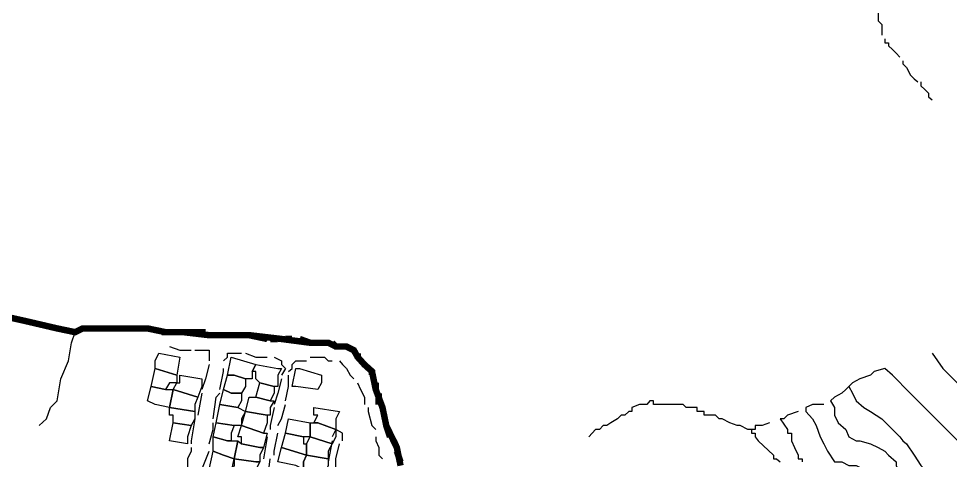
# Model space of a CAD drawing. Header units: millimetres. Extents: x -3588 to 75209, y -3737 to 38254.
# Drawn here: x 27203.7 to 27553, y 5175.6 to 5341 of the extents above; entities that cross this region are included whole.
import ezdxf

# ---------------------------------------------------------------- set-up
doc = ezdxf.new("R2010")
doc.units = ezdxf.units.MM
doc.layers.add('P', color=253, linetype='Continuous')

msp = doc.modelspace()

# ---------------------------------------------------------------- linework, layer by layer
at = {"layer": 'P'}
for points in [[(27525.872, 5343.006), (27525.872, 5341.598), (27525.872, 5340.19), (27527.281, 5338.781), (27527.281, 5337.645), (27527.281, 5334.828)], [(27528.417, 5333.42), (27528.417, 5331.996), (27529.825, 5331.996), (27529.825, 5330.875), (27531.234, 5329.467), (27532.642, 5328.059), (27534.066, 5326.634)], [(27535.186, 5325.226), (27535.186, 5324.106), (27536.595, 5322.682), (27538.019, 5319.865), (27539.427, 5318.457), (27540.836, 5317.32)], [(27541.956, 5317.32), (27541.956, 5315.912), (27543.38, 5314.504), (27544.789, 5313.095), (27544.789, 5311.671), (27546.197, 5310.551)], [(27211.399, 5188.602), (27214.232, 5191.147), (27215.64, 5195.372), (27218.185, 5197.917), (27219.593, 5206.11), (27222.41, 5212.88), (27223.546, 5219.65), (27224.954, 5223.603), (27227.771, 5225.011), (27230.316, 5225.011), (27233.148, 5225.011), (27237.085, 5225.011), (27243.871, 5225.011), (27252.049, 5225.011), (27258.834, 5223.603), (27265.604, 5223.603), (27275.206, 5222.482), (27281.976, 5222.482), (27290.17, 5222.482), (27302.3, 5221.058), (27313.023, 5219.65), (27319.808, 5219.65), (27322.625, 5218.241), (27326.578, 5218.241), (27329.395, 5216.833), (27330.819, 5214.288), (27333.348, 5211.472), (27336.18, 5208.927), (27337.589, 5202.158), (27340.133, 5195.372), (27341.542, 5188.602), (27345.494, 5180.409), (27346.903, 5173.639)], [(27260.243, 5218.241), (27264.196, 5216.833), (27268.421, 5216.833)], [(27254.881, 5212.88), (27256.29, 5215.697), (27264.196, 5214.288), (27263.059, 5207.519), (27254.881, 5210.047), (27254.881, 5212.88)], [(27269.845, 5216.833), (27270.965, 5216.833), (27275.206, 5216.833), (27275.206, 5212.88)], [(27280.567, 5212.88), (27281.976, 5214.288), (27281.976, 5215.697), (27283.384, 5215.697), (27287.337, 5215.697)], [(27291.29, 5207.519), (27291.29, 5206.11), (27288.745, 5206.11), (27284.52, 5207.519), (27281.976, 5207.519), (27283.384, 5214.288), (27292.698, 5211.472), (27291.29, 5208.927), (27291.29, 5207.519)], [(27288.745, 5215.697), (27292.698, 5214.288), (27296.939, 5214.288)], [(27299.484, 5214.288), (27302.3, 5212.88), (27302.3, 5211.472), (27303.709, 5210.047), (27302.3, 5207.519)], [(27313.023, 5214.288), (27314.447, 5214.288), (27315.856, 5214.288), (27318.384, 5214.288), (27319.808, 5212.88), (27321.217, 5212.88)], [(27546.197, 5215.697), (27550.15, 5210.047), (27555.511, 5204.686)], [(27275.206, 5211.472), (27273.798, 5206.11), (27272.373, 5202.158)], [(27300.892, 5207.519), (27300.892, 5203.278), (27299.484, 5203.278), (27294.123, 5204.686), (27292.698, 5206.11), (27292.698, 5208.927), (27291.29, 5208.927), (27292.698, 5211.472), (27300.892, 5210.047), (27302.3, 5210.047), (27300.892, 5207.519)], [(27304.845, 5208.927), (27306.253, 5210.047), (27306.253, 5211.472), (27307.662, 5212.88), (27309.07, 5212.88), (27310.494, 5212.88), (27311.615, 5212.88)], [(27324.033, 5212.88), (27325.17, 5211.472), (27326.578, 5210.047), (27327.986, 5207.519), (27329.395, 5206.11)], [(27263.059, 5206.11), (27263.059, 5204.686), (27260.243, 5204.686), (27258.834, 5202.158), (27253.473, 5203.278), (27254.881, 5210.047), (27263.059, 5207.519), (27263.059, 5206.11)], [(27272.373, 5203.278), (27270.965, 5199.325), (27261.651, 5202.158), (27263.059, 5204.686), (27264.196, 5204.686), (27264.196, 5207.519), (27272.373, 5206.11), (27272.373, 5203.278)], [(27279.159, 5202.158), (27280.567, 5208.927), (27280.567, 5210.047)], [(27288.745, 5203.278), (27287.337, 5200.733), (27283.384, 5200.733), (27280.567, 5202.158), (27281.976, 5207.519), (27284.52, 5207.519), (27288.745, 5206.11), (27288.745, 5203.278)], [(27303.709, 5197.917), (27304.845, 5203.278), (27304.845, 5207.519)], [(27317.264, 5204.686), (27315.856, 5202.158), (27307.662, 5203.278), (27306.253, 5203.278), (27307.662, 5210.047), (27309.07, 5210.047), (27317.264, 5207.519), (27317.264, 5204.686)], [(27556.92, 5181.833), (27551.558, 5187.194), (27544.789, 5193.964), (27540.836, 5197.917), (27536.595, 5202.158), (27532.642, 5206.11), (27531.234, 5207.519), (27528.417, 5210.047), (27524.464, 5208.927), (27523.056, 5207.519), (27519.103, 5206.11), (27516.27, 5204.686), (27514.862, 5203.278)], [(27299.484, 5200.733), (27298.059, 5197.917), (27292.698, 5199.325), (27294.123, 5204.686), (27299.484, 5203.278), (27299.484, 5200.733)], [(27302.3, 5206.11), (27300.892, 5200.733), (27299.484, 5196.508)], [(27330.819, 5204.686), (27331.939, 5202.158), (27333.348, 5199.325), (27333.348, 5196.508)], [(27260.243, 5202.158), (27261.651, 5202.158), (27260.243, 5195.372), (27254.881, 5196.508), (27252.049, 5197.917), (27253.473, 5203.278), (27258.834, 5202.158), (27260.243, 5202.158)], [(27269.845, 5196.508), (27269.845, 5193.964), (27260.243, 5195.372), (27261.651, 5202.158), (27270.965, 5199.325), (27269.845, 5196.508)], [(27272.373, 5200.733), (27270.965, 5192.555)], [(27276.614, 5191.147), (27277.735, 5199.325), (27279.159, 5200.733)], [(27287.337, 5197.917), (27285.929, 5195.372), (27279.159, 5196.508), (27280.567, 5202.158), (27283.384, 5200.733), (27287.337, 5200.733), (27287.337, 5197.917)], [(27514.862, 5203.278), (27513.741, 5202.158), (27512.317, 5200.733), (27509.5, 5199.325), (27508.092, 5197.917), (27509.5, 5195.372), (27509.5, 5192.555), (27510.909, 5189.723), (27513.741, 5187.194), (27514.862, 5184.361), (27517.694, 5182.953), (27519.103, 5182.953), (27523.056, 5181.833), (27525.872, 5180.409), (27528.417, 5179), (27529.825, 5177.592), (27532.642, 5175.047), (27532.642, 5173.639), (27534.066, 5170.822), (27534.066, 5166.869), (27535.186, 5164.037), (27538.019, 5160.084), (27540.836, 5154.723)], [(27514.862, 5203.278), (27516.27, 5200.733), (27517.694, 5197.917), (27520.511, 5195.372), (27523.056, 5193.964), (27527.281, 5191.147), (27529.825, 5188.602), (27534.066, 5184.361), (27535.186, 5182.953), (27536.595, 5181.833), (27539.427, 5177.592), (27541.956, 5173.639), (27544.789, 5170.822), (27548.742, 5165.461), (27554.391, 5160.084)], [(27298.059, 5195.372), (27298.059, 5192.555), (27296.939, 5192.555), (27288.745, 5193.964), (27290.17, 5199.325), (27292.698, 5199.325), (27298.059, 5197.917), (27299.484, 5197.917), (27298.059, 5195.372)], [(27478.453, 5187.194), (27477.045, 5187.194), (27474.212, 5188.602), (27473.092, 5188.602), (27470.259, 5189.723), (27467.443, 5191.147), (27466.306, 5191.147), (27464.898, 5192.555), (27463.49, 5192.555), (27462.081, 5192.555), (27460.657, 5192.555), (27460.657, 5193.964), (27459.537, 5193.964), (27458.129, 5193.964), (27458.129, 5195.372), (27456.72, 5195.372), (27455.296, 5195.372), (27453.888, 5195.372), (27452.767, 5196.508), (27451.343, 5196.508), (27449.935, 5196.508), (27448.526, 5196.508), (27447.118, 5196.508), (27445.982, 5196.508), (27444.573, 5196.508), (27441.757, 5196.508), (27441.757, 5197.917), (27440.332, 5197.917), (27439.212, 5196.508), (27437.804, 5196.508), (27436.396, 5196.508), (27433.563, 5195.372), (27433.563, 5193.964), (27432.443, 5193.964), (27431.018, 5192.555), (27429.61, 5192.555), (27428.202, 5191.147), (27425.657, 5189.723), (27424.249, 5188.602), (27422.84, 5188.602), (27421.432, 5187.194), (27420.008, 5187.194), (27417.479, 5184.361)], [(27269.845, 5191.147), (27268.421, 5188.602), (27261.651, 5189.723), (27261.651, 5192.555), (27260.243, 5192.555), (27260.243, 5195.372), (27269.845, 5193.964), (27269.845, 5191.147)], [(27287.337, 5191.147), (27287.337, 5188.602), (27284.52, 5188.602), (27277.735, 5189.723), (27279.159, 5196.508), (27285.929, 5195.372), (27288.745, 5193.964), (27287.337, 5191.147)], [(27296.939, 5189.723), (27295.531, 5185.786), (27287.337, 5188.602), (27288.745, 5193.964), (27296.939, 5192.555), (27296.939, 5189.723)], [(27299.484, 5195.372), (27298.059, 5188.602), (27298.059, 5187.194)], [(27300.892, 5188.602), (27302.3, 5191.147), (27303.709, 5196.508)], [(27322.625, 5191.147), (27322.625, 5187.194), (27315.856, 5189.723), (27314.447, 5189.723), (27315.856, 5192.555), (27314.447, 5192.555), (27314.447, 5195.372), (27324.033, 5193.964), (27322.625, 5191.147)], [(27334.772, 5195.372), (27334.772, 5193.964), (27336.18, 5188.602), (27337.589, 5187.194)], [(27495.945, 5193.964), (27491.992, 5192.555), (27490.584, 5191.147), (27489.176, 5191.147), (27491.992, 5187.194), (27491.992, 5185.786), (27493.417, 5185.786), (27493.417, 5182.953), (27494.537, 5180.409), (27495.945, 5177.592), (27495.945, 5176.184), (27497.37, 5176.184), (27497.37, 5175.047)], [(27505.548, 5196.508), (27502.731, 5196.508), (27501.307, 5196.508), (27498.778, 5195.372), (27498.778, 5193.964), (27501.307, 5191.147), (27502.731, 5188.602), (27504.139, 5184.361), (27505.548, 5181.833), (27506.956, 5179), (27509.5, 5175.047), (27512.317, 5175.047), (27514.862, 5173.639), (27517.694, 5173.639), (27520.511, 5172.231), (27521.631, 5170.822), (27523.056, 5169.398), (27525.872, 5166.869), (27527.281, 5162.628), (27529.825, 5160.084), (27531.234, 5155.859), (27532.642, 5151.906), (27532.642, 5146.545)], [(27267.012, 5184.361), (27267.012, 5181.833), (27260.243, 5182.953), (27261.651, 5189.723), (27268.421, 5188.602), (27267.012, 5184.361)], [(27269.845, 5191.147), (27268.421, 5182.953), (27268.421, 5181.833)], [(27275.206, 5181.833), (27276.614, 5187.194), (27276.614, 5189.723)], [(27283.384, 5185.786), (27283.384, 5182.953), (27281.976, 5182.953), (27276.614, 5184.361), (27277.735, 5189.723), (27284.52, 5188.602), (27283.384, 5185.786)], [(27313.023, 5187.194), (27313.023, 5184.361), (27310.494, 5184.361), (27303.709, 5185.786), (27304.845, 5191.147), (27313.023, 5189.723), (27313.023, 5187.194)], [(27322.625, 5184.361), (27321.217, 5181.833), (27313.023, 5184.361), (27313.023, 5189.723), (27314.447, 5189.723), (27315.856, 5189.723), (27322.625, 5187.194), (27322.625, 5184.361)], [(27485.223, 5189.723), (27482.406, 5188.602), (27480.982, 5188.602), (27479.862, 5188.602), (27479.862, 5187.194), (27478.453, 5187.194)], [(27295.531, 5180.409), (27294.123, 5180.409), (27287.337, 5181.833), (27287.337, 5184.361), (27285.929, 5184.361), (27287.337, 5188.602), (27295.531, 5185.786), (27296.939, 5185.786), (27295.531, 5180.409)], [(27325.17, 5182.953), (27325.17, 5185.786), (27322.625, 5187.194), (27321.217, 5184.361)], [(27478.453, 5187.194), (27478.453, 5185.786), (27479.862, 5185.786), (27479.862, 5184.361), (27480.982, 5182.953), (27486.631, 5177.592), (27486.631, 5176.184), (27487.767, 5176.184), (27489.176, 5175.047)], [(27283.384, 5182.953), (27285.929, 5182.953), (27284.52, 5176.184), (27280.567, 5177.592), (27276.614, 5179), (27276.614, 5184.361), (27281.976, 5182.953), (27283.384, 5182.953)], [(27294.123, 5177.592), (27294.123, 5175.047), (27292.698, 5175.047), (27284.52, 5176.184), (27285.929, 5182.953), (27287.337, 5181.833), (27294.123, 5180.409), (27295.531, 5180.409), (27294.123, 5177.592)], [(27296.939, 5184.361), (27295.531, 5176.184)], [(27299.484, 5177.592), (27299.484, 5179), (27300.892, 5185.786)], [(27310.494, 5182.953), (27310.494, 5181.833), (27311.615, 5181.833), (27311.615, 5177.592), (27302.3, 5180.409), (27303.709, 5185.786), (27310.494, 5184.361), (27310.494, 5182.953)], [(27319.808, 5179), (27319.808, 5176.184), (27311.615, 5177.592), (27311.615, 5181.833), (27313.023, 5184.361), (27321.217, 5181.833), (27319.808, 5179)], [(27321.217, 5182.953), (27319.808, 5175.047)], [(27337.589, 5184.361), (27337.589, 5182.953), (27338.709, 5180.409), (27338.709, 5179), (27338.709, 5177.592), (27340.133, 5176.184)], [(27268.421, 5180.409), (27268.421, 5179), (27267.012, 5176.184), (27267.012, 5170.822)], [(27300.892, 5175.047), (27302.3, 5180.409), (27311.615, 5177.592), (27310.494, 5175.047), (27310.494, 5172.231), (27307.662, 5173.639), (27300.892, 5175.047)], [(27322.625, 5172.231), (27322.625, 5176.184), (27324.033, 5181.833)], [(27272.373, 5170.822), (27272.373, 5172.231), (27275.206, 5179)], [(27284.52, 5173.639), (27283.384, 5170.822), (27275.206, 5172.231), (27276.614, 5179), (27280.567, 5177.592), (27284.52, 5176.184), (27284.52, 5173.639)], [(27292.698, 5172.231), (27292.698, 5168.278), (27291.29, 5169.398), (27283.384, 5170.822), (27284.52, 5176.184), (27292.698, 5175.047), (27294.123, 5175.047), (27292.698, 5172.231)], [(27296.939, 5166.869), (27298.059, 5176.184)], [(27319.808, 5173.639), (27318.384, 5170.822), (27310.494, 5172.231), (27310.494, 5175.047), (27311.615, 5177.592), (27319.808, 5176.184), (27319.808, 5173.639)]]:
    msp.add_lwpolyline(points, dxfattribs=at)
for points, const_width in [([(27181.76, 5233.205), (27206.038, 5227.844), (27218.185, 5225.011), (27224.954, 5223.603), (27227.771, 5225.011), (27230.316, 5225.011), (27233.148, 5225.011), (27237.085, 5225.011), (27243.871, 5225.011), (27252.049, 5225.011), (27258.834, 5223.603), (27265.604, 5223.603), (27275.206, 5222.482), (27281.976, 5222.482), (27290.17, 5222.482), (27302.3, 5221.058), (27313.023, 5219.65), (27319.808, 5219.65), (27322.625, 5218.241), (27326.578, 5218.241), (27329.395, 5216.833), (27330.819, 5214.288), (27333.348, 5211.472), (27336.18, 5208.927), (27337.589, 5202.158), (27340.133, 5195.372), (27341.542, 5188.602), (27345.494, 5180.409), (27346.903, 5173.639)], 2.417), ([(27181.76, 5233.205), (27206.038, 5227.844), (27218.185, 5225.011), (27224.954, 5223.603), (27227.771, 5225.011), (27230.316, 5225.011), (27233.148, 5225.011), (27237.085, 5225.011), (27243.871, 5225.011), (27252.049, 5225.011), (27258.834, 5223.603), (27265.604, 5223.603), (27275.206, 5222.482), (27281.976, 5222.482), (27290.17, 5222.482), (27302.3, 5221.058), (27313.023, 5219.65), (27319.808, 5219.65), (27322.625, 5218.241), (27326.578, 5218.241), (27329.395, 5216.833), (27330.819, 5214.288), (27333.348, 5211.472), (27336.18, 5208.927), (27337.589, 5202.158), (27340.133, 5195.372), (27341.542, 5188.602), (27345.494, 5180.409), (27346.903, 5173.639)], 1.2), ([(27257.41, 5223.603), (27258.834, 5223.603), (27261.651, 5223.603)], 2.417), ([(27263.059, 5223.603), (27265.604, 5223.603), (27273.798, 5223.603)], 2.417), ([(27275.206, 5222.482), (27279.159, 5222.482)], 2.417), ([(27280.567, 5222.482), (27281.976, 5222.482), (27283.384, 5222.482)], 2.417), ([(27285.929, 5222.482), (27290.17, 5222.482), (27296.939, 5221.058)], 2.417), ([(27298.059, 5221.058), (27300.892, 5221.058)], 2.417), ([(27303.709, 5221.058), (27306.253, 5221.058)], 2.417), ([(27309.07, 5221.058), (27313.023, 5219.65), (27318.384, 5219.65)], 2.417), ([(27321.217, 5219.65), (27322.625, 5218.241), (27324.033, 5218.241)], 2.417), ([(27325.17, 5218.241), (27326.578, 5218.241), (27329.395, 5216.833)], 2.417), ([(27330.819, 5215.697), (27330.819, 5214.288), (27333.348, 5211.472), (27336.18, 5208.927), (27336.18, 5207.519)], 2.417), ([(27337.589, 5204.686), (27337.589, 5202.158)], 2.417), ([(27338.709, 5200.733), (27338.709, 5196.508)], 2.417), ([(27340.133, 5195.372), (27341.542, 5188.602), (27342.95, 5184.361)], 2.417), ([(27344.358, 5182.953), (27345.494, 5180.409)], 2.417), ([(27345.494, 5179), (27346.903, 5175.047)], 2.417)]:
    msp.add_lwpolyline(points, dxfattribs=dict(at, const_width=const_width))

doc.saveas('drawing.dxf')
